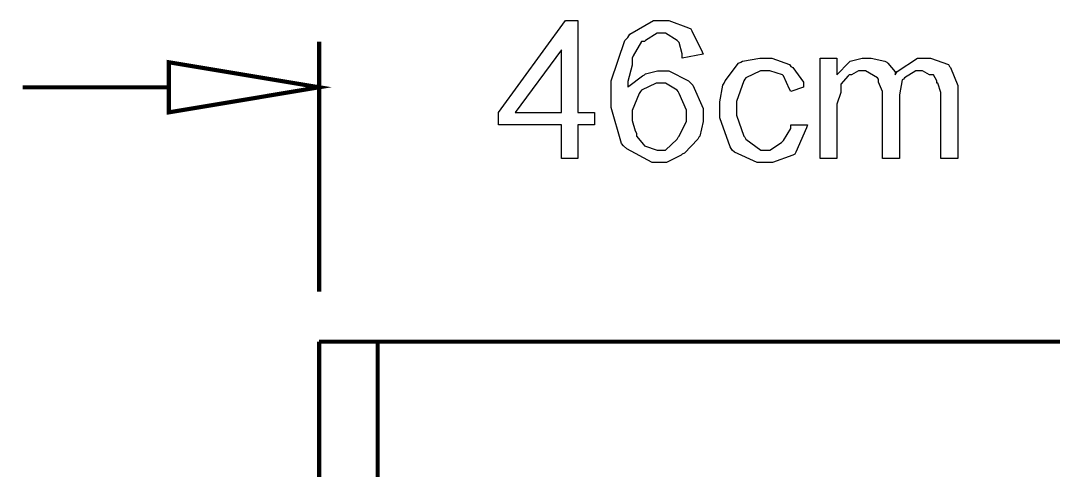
# Model space of a CAD drawing. Header units: metres. Extents: x -593 to 248, y 430 to 1024.
# Drawn here: x -256.81 to -246.31, y 818.28 to 822.85 of the extents above; entities that cross this region are included whole.
import ezdxf

# ---------------------------------------------------------------- set-up
doc = ezdxf.new("R2010")
doc.units = ezdxf.units.M
doc.header["$MEASUREMENT"] = 0
for name, color, linetype in [('C00-00-00-BLACK', 7, 'Continuous'), ('C00-7E-FF', 150, 'Continuous'), ('CFF-7E-00', 30, 'Continuous')]:
    doc.layers.add(name, color=color, linetype=linetype)

msp = doc.modelspace()

# ---------------------------------------------------------------- linework, layer by layer
at = {"layer": 'C00-00-00-BLACK', "const_width": 0.0423}
for points in [[(-253.773, 819.588), (-253.773, 799.239)], [(-253.773, 819.588), (-245.418, 819.588)], [(-253.178, 819.588), (-253.178, 810.345)]]:
    msp.add_lwpolyline(points, dxfattribs=at)
at = {"layer": 'C00-7E-FF', "const_width": 0.0423}
for points in [[(-253.773, 820.095), (-253.773, 822.638)], [(-255.3, 822.173), (-256.784, 822.173)]]:
    msp.add_lwpolyline(points, dxfattribs=at)
msp.add_lwpolyline([(-255.3, 822.427), (-255.3, 821.918), (-253.773, 822.173), (-255.3, 822.427)], close=True, dxfattribs=at)
at = {"layer": 'C00-7E-FF'}
msp.add_lwpolyline([(-255.3, 822.427), (-255.3, 821.918), (-253.773, 822.173), (-255.3, 822.427)], close=True, dxfattribs=at)
at = {"layer": 'CFF-7E-00'}
for points in [[(-251.312, 821.45), (-251.312, 821.792), (-251.95, 821.792), (-251.95, 821.918), (-251.271, 822.85), (-251.144, 822.85), (-251.144, 821.918), (-250.975, 821.918), (-250.975, 821.792), (-251.144, 821.792), (-251.144, 821.45), (-251.312, 821.45)], [(-249.871, 822.511), (-250.083, 822.47), (-250.083, 822.512), (-250.115, 822.628), (-250.124, 822.638), (-250.135, 822.649), (-250.255, 822.723), (-250.294, 822.723), (-250.338, 822.723), (-250.457, 822.649), (-250.466, 822.638), (-250.498, 822.638), (-250.583, 822.492), (-250.593, 822.47), (-250.593, 822.397), (-250.636, 822.23), (-250.636, 822.173), (-250.626, 822.184), (-250.488, 822.29), (-250.466, 822.3), (-250.457, 822.311), (-250.335, 822.341), (-250.294, 822.341), (-250.221, 822.341), (-250.02, 822.237), (-249.998, 822.215), (-249.977, 822.194), (-249.871, 821.957), (-249.871, 821.877), (-249.871, 821.824), (-249.904, 821.676), (-249.914, 821.665), (-249.925, 821.644), (-250.062, 821.503), (-250.083, 821.493), (-250.094, 821.483), (-250.244, 821.409), (-250.294, 821.409), (-250.39, 821.409), (-250.647, 821.548), (-250.679, 821.579), (-250.7, 821.602), (-250.805, 821.967), (-250.805, 822.088), (-250.805, 822.237), (-250.667, 822.649), (-250.636, 822.68), (-250.615, 822.712), (-250.375, 822.85), (-250.294, 822.85), (-250.221, 822.85), (-250.02, 822.777), (-249.998, 822.766), (-249.988, 822.745), (-249.882, 822.533), (-249.871, 822.511)], [(-251.312, 821.918), (-251.312, 822.554), (-251.781, 821.918), (-251.312, 821.918)], [(-248.982, 821.792), (-248.81, 821.792), (-248.821, 821.76), (-248.93, 821.515), (-248.939, 821.493), (-248.961, 821.483), (-249.168, 821.409), (-249.236, 821.409), (-249.321, 821.409), (-249.554, 821.515), (-249.575, 821.535), (-249.597, 821.568), (-249.701, 821.863), (-249.701, 821.961), (-249.701, 822.024), (-249.67, 822.194), (-249.659, 822.215), (-249.649, 822.237), (-249.513, 822.417), (-249.49, 822.427), (-249.47, 822.438), (-249.295, 822.47), (-249.236, 822.47), (-249.172, 822.47), (-248.993, 822.406), (-248.982, 822.384), (-248.961, 822.374), (-248.853, 822.224), (-248.853, 822.173), (-248.982, 822.131), (-248.993, 822.153), (-249.056, 822.29), (-249.066, 822.3), (-249.066, 822.3), (-249.194, 822.341), (-249.236, 822.341), (-249.289, 822.341), (-249.438, 822.268), (-249.448, 822.257), (-249.459, 822.237), (-249.532, 822.03), (-249.532, 821.961), (-249.532, 821.888), (-249.459, 821.676), (-249.448, 821.665), (-249.438, 821.644), (-249.286, 821.535), (-249.236, 821.535), (-249.194, 821.535), (-249.077, 821.612), (-249.066, 821.622), (-249.056, 821.633), (-248.982, 821.753), (-248.982, 821.792)], [(-248.683, 821.45), (-248.683, 822.47), (-248.514, 822.47), (-248.514, 822.3), (-248.504, 822.311), (-248.398, 822.417), (-248.387, 822.427), (-248.377, 822.438), (-248.257, 822.47), (-248.217, 822.47), (-248.165, 822.47), (-248.027, 822.438), (-248.005, 822.427), (-247.995, 822.417), (-247.921, 822.33), (-247.921, 822.3), (-247.9, 822.332), (-247.694, 822.47), (-247.625, 822.47), (-247.561, 822.47), (-247.379, 822.406), (-247.368, 822.384), (-247.359, 822.374), (-247.283, 822.192), (-247.283, 822.131), (-247.283, 821.45), (-247.455, 821.45), (-247.455, 822.088), (-247.455, 822.119), (-247.488, 822.215), (-247.498, 822.215), (-247.498, 822.237), (-247.53, 822.3), (-247.539, 822.3), (-247.572, 822.3), (-247.644, 822.341), (-247.667, 822.341), (-247.71, 822.341), (-247.827, 822.268), (-247.837, 822.257), (-247.848, 822.248), (-247.878, 822.096), (-247.878, 822.045), (-247.878, 821.45), (-248.048, 821.45), (-248.048, 822.088), (-248.048, 822.131), (-248.091, 822.226), (-248.091, 822.257), (-248.101, 822.268), (-248.221, 822.341), (-248.26, 822.341), (-248.292, 822.341), (-248.363, 822.3), (-248.387, 822.3), (-248.398, 822.29), (-248.471, 822.204), (-248.471, 822.173), (-248.471, 822.121), (-248.514, 822.001), (-248.514, 821.961), (-248.514, 821.45), (-248.683, 821.45)], [(-250.593, 821.877), (-250.593, 821.836), (-250.561, 821.73), (-250.55, 821.707), (-250.55, 821.676), (-250.477, 821.59), (-250.466, 821.579), (-250.466, 821.579), (-250.338, 821.535), (-250.294, 821.535), (-250.253, 821.535), (-250.135, 821.644), (-250.124, 821.665), (-250.115, 821.676), (-250.04, 821.827), (-250.04, 821.877), (-250.04, 821.941), (-250.115, 822.11), (-250.124, 822.131), (-250.135, 822.142), (-250.255, 822.215), (-250.294, 822.215), (-250.348, 822.215), (-250.499, 822.142), (-250.509, 822.131), (-250.52, 822.11), (-250.593, 821.936), (-250.593, 821.877)]]:
    msp.add_lwpolyline(points, close=True, dxfattribs=at)

doc.saveas('drawing.dxf')
